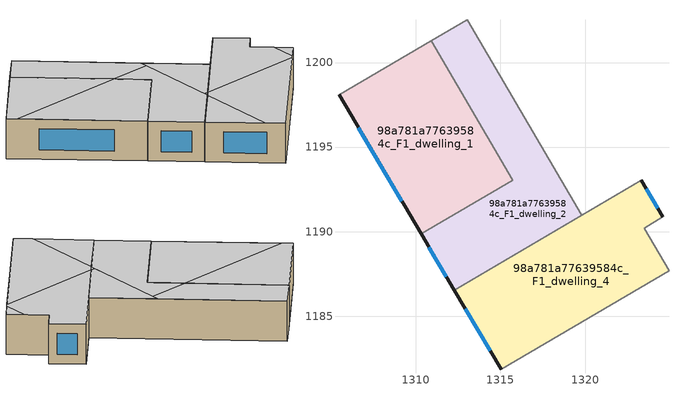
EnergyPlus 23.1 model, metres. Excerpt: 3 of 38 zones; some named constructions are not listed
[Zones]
98a781a77639584c_F1_dwelling_1
 floor to 98a781a77639584c_F0_dwelling_1 (EU_floor_Construction): 1310.9,1201.28 1315.72,1193.05 1310.3,1189.87 1305.45,1198.08 z3
 wall outside (EU_wall_Construction): 1305.45,1198.08 1310.3,1189.87 z3:6
 wall adiabatic (EU_wall_Construction): 1310.9,1201.28 1305.45,1198.08 z3:6
 wall to 98a781a77639584c_F1_dwelling_2 (EU_wall_Construction): 1310.3,1189.87 1315.72,1193.05 1310.9,1201.28 z3:6
 window (EU_Window_Construction): 1306.59,1196.15 1309.17,1191.8 z3.7:5.3
 ceiling to 98a781a77639584c_F2_dwelling_0 (EU_floor_Construction): 1314.45,1195.21 1310.9,1201.28 1305.45,1198.08 1305.84,1197.42 z6
 ceiling to 98a781a77639584c_F2_dwelling_1 (EU_floor_Construction): 1315.72,1193.05 1314.45,1195.21 1305.84,1197.42 1310.3,1189.87 z6
98a781a77639584c_F1_dwelling_2
 floor to 98a781a77639584c_F0_dwelling_2 (EU_floor_Construction): 1313.03,1202.53 1319.82,1190.98 1312.27,1186.55 1310.3,1189.87 1315.72,1193.05 1310.9,1201.28 z3
 wall outside (EU_wall_Construction): 1310.3,1189.87 1312.27,1186.55 z3:6
 wall adiabatic (EU_wall_Construction): 1313.03,1202.53 1310.9,1201.28 z3:6
 wall to 98a781a77639584c_F1_dwelling_0 (EU_wall_Construction): 1319.82,1190.98 1313.03,1202.53 z3:6
 wall to 98a781a77639584c_F1_dwelling_4 (EU_wall_Construction): 1312.27,1186.55 1319.82,1190.98 z3:6
 window (EU_Window_Construction): 1310.77,1189.09 1311.81,1187.33 z3.7:5.3
 ceiling to 98a781a77639584c_F2_dwelling_1 (EU_floor_Construction): 1315.8,1188.62 1317.3,1194.48 1314.45,1195.21 1315.72,1193.05 1310.3,1189.87 1312.27,1186.55 z6
 ceiling to 98a781a77639584c_F2_dwelling_0 (EU_floor_Construction): 1317.3,1194.48 1317.44,1195.03 1313.03,1202.53 1310.9,1201.28 1314.45,1195.21 z6
 ceiling to 98a781a77639584c_F2_dwelling_3 (EU_floor_Construction): 1316.19,1188.85 1315.88,1188.93 1315.8,1188.62 z6
 ceiling to 98a781a77639584c_F2_dwelling_2 (EU_floor_Construction): 1319.82,1190.98 1317.44,1195.03 1315.88,1188.93 1316.19,1188.85 z6
98a781a77639584c_F1_dwelling_4
 floor to 98a781a77639584c_F0_dwelling_4 (EU_floor_Construction): 1323.32,1193.04 1324.61,1190.87 1323.49,1190.21 1324.97,1187.69 1315.04,1181.86 1312.27,1186.55 z3
 wall outside (EU_wall_Construction): 1324.61,1190.87 1323.32,1193.04 / 1312.27,1186.55 1315.04,1181.86 z3:6
 wall to 98a781a77639584c_F1_dwelling_0 (EU_wall_Construction): 1323.32,1193.04 1319.82,1190.98 z3:6
 wall to 98a781a77639584c_F1_dwelling_5 (EU_wall_Construction): 1323.49,1190.21 1324.61,1190.87 / 1324.97,1187.69 1323.49,1190.2 z3:6
 wall to 98a781a77639584c_F1_dwelling_6 (EU_wall_Construction): 1315.04,1181.86 1324.97,1187.69 z3:6
 window (EU_Window_Construction): 1324.31,1191.38 1323.63,1192.53 / 1312.92,1185.45 1314.39,1182.96 z3.7:5.3
 ceiling to 98a781a77639584c_F2_dwelling_5 (EU_floor_Construction): 1324.97,1187.69 1324.33,1188.78 1323.89,1187.06 z6
 ceiling to 98a781a77639584c_F2_dwelling_2 (EU_floor_Construction): 1323.89,1187.06 1324.33,1188.78 1323.49,1190.21 1324.61,1190.87 1323.32,1193.04 1316.19,1188.85 1323.68,1186.93 z6
 ceiling to 98a781a77639584c_F2_dwelling_3 (EU_floor_Construction): 1323.68,1186.93 1316.19,1188.85 1315.8,1188.62 1314.36,1183.01 1315.04,1181.86 z6
 ceiling to 98a781a77639584c_F2_dwelling_1 (EU_floor_Construction): 1314.36,1183.01 1315.8,1188.62 1312.27,1186.55 z6
[SCHEDULE:FILE] Column Number=1; Rows to Skip at Top=0; Number of Hours of Data=8760; Column Separator=Comma; Interpolate to Timestep=No; Minutes per Item=60; Adjust Schedule for Daylight Savings=Yes
Name | File
EU_Step8_GainSchedule_98a781a77639584c_F2_dwelling_1_f000 | ../../schedules/98a781a77639584c/98a781a77639584c_F2_dwelling_1_f000_gain.csv
EU_Step8_GainSchedule_98a781a77639584c_F2_dwelling_2_f000 | ../../schedules/98a781a77639584c/98a781a77639584c_F2_dwelling_2_f000_gain.csv
EU_Step8_GainSchedule_98a781a77639584c_F2_dwelling_3_f000 | ../../schedules/98a781a77639584c/98a781a77639584c_F2_dwelling_3_f000_gain.csv
EU_Step8_GainSchedule_98a781a77639584c_F2_dwelling_4_f000 | ../../schedules/98a781a77639584c/98a781a77639584c_F2_dwelling_4_f000_gain.csv
EU_Step8_GainSchedule_98a781a77639584c_F2_dwelling_5_f000 | ../../schedules/98a781a77639584c/98a781a77639584c_F2_dwelling_5_f000_gain.csv
EU_Step8_GainSchedule_98a781a77639584c_F3_dwelling_0_f000 | ../../schedules/98a781a77639584c/98a781a77639584c_F3_dwelling_0_f000_gain.csv
EU_Step8_GainSchedule_98a781a77639584c_F3_dwelling_1_f000 | ../../schedules/98a781a77639584c/98a781a77639584c_F3_dwelling_1_f000_gain.csv
EU_Step8_GainSchedule_98a781a77639584c_F3_dwelling_2_f000 | ../../schedules/98a781a77639584c/98a781a77639584c_F3_dwelling_2_f000_gain.csv
EU_Step8_GainSchedule_98a781a77639584c_F3_dwelling_3_f000 | ../../schedules/98a781a77639584c/98a781a77639584c_F3_dwelling_3_f000_gain.csv
EU_Step8_GainSchedule_98a781a77639584c_F3_dwelling_4_f000 | ../../schedules/98a781a77639584c/98a781a77639584c_F3_dwelling_4_f000_gain.csv
EU_Step8_GainSchedule_98a781a77639584c_F3_dwelling_5_f000 | ../../schedules/98a781a77639584c/98a781a77639584c_F3_dwelling_5_f000_gain.csv
EU_Step8_GainSchedule_98a781a77639584c_F4_dwelling_0_f000 | ../../schedules/98a781a77639584c/98a781a77639584c_F4_dwelling_0_f000_gain.csv
EU_Step8_GainSchedule_98a781a77639584c_F4_dwelling_1_f000 | ../../schedules/98a781a77639584c/98a781a77639584c_F4_dwelling_1_f000_gain.csv
EU_Step8_GainSchedule_98a781a77639584c_F4_dwelling_2_f000 | ../../schedules/98a781a77639584c/98a781a77639584c_F4_dwelling_2_f000_gain.csv
EU_Step8_GainSchedule_98a781a77639584c_F4_dwelling_3_f000 | ../../schedules/98a781a77639584c/98a781a77639584c_F4_dwelling_3_f000_gain.csv
EU_Step8_GainSchedule_98a781a77639584c_F4_dwelling_4_f000 | ../../schedules/98a781a77639584c/98a781a77639584c_F4_dwelling_4_f000_gain.csv
EU_Step8_GainSchedule_98a781a77639584c_F4_dwelling_5_f000 | ../../schedules/98a781a77639584c/98a781a77639584c_F4_dwelling_5_f000_gain.csv
